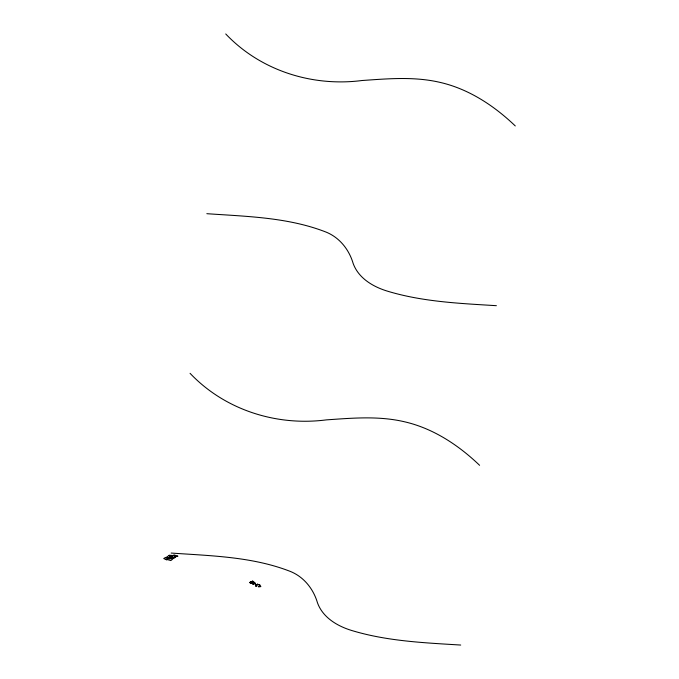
<?xml version="1.0" encoding="UTF-8"?>
<svg xmlns="http://www.w3.org/2000/svg" width="679" height="679" viewBox="0 0 679 679"><rect width="100%" height="100%" fill="white"/><g stroke="black" fill="none" stroke-linecap="round" stroke-linejoin="round"><path stroke-width="1.02" d="M252.911 581.266L252.944 581.767M259.386 584.831C258.928 585.052 259.386 583.948 259.93 585.154M253.887 582.141L253.326 581.75L254.082 582.226M252.987 582.871C251.765 584.857 255.312 584.059 253.259 582.921C255.363 584.636 251.544 584.738 252.911 582.981L252.724 583.66M250.958 582.073C248.887 582.862 251.654 582.574 250.458 582.353M252.741 581.19L251.4 581.665L252.274 581.326M252.639 581.36L252.698 581.122M251.23 582.828C249.185 583.278 251.595 583.889 251.391 582.446M256.628 585.137L255.576 585.357L256.645 585.043M252.911 582.947C251.816 583.855 255.329 584.212 253.259 582.888L253.844 583.762L253.259 582.888M169.241 558.63L170.361 558.749L169.232 558.698M252.749 583.55L253.657 583.482M165.837 559.114L166.958 559.233M166.941 559.318L165.837 559.207M172.398 557.943L171.32 557.773L172.449 557.841M250.695 582.675L250.203 583.176L251.289 582.735M251.349 582.395L250.907 583.117M257.706 584.05L257.052 584.356M257.901 584.347L257.078 584.653L258.164 584.534M259.913 585.196L258.843 584.831L259.429 584.865M254.286 583.371C256.008 584.865 253.87 582.811 254.837 583.108M251.009 581.861L249.897 582.446L251.128 581.759M252.002 581.513L251.824 581.665M255.958 585.12C257.723 584.322 254.302 585.332 256.127 585.103M206.84 213.69C246.29 216.457 287.073 217.263 324.477 231.48C338.821 236.632 348.93 249.057 353.148 263.427C358.393 277.966 372.576 286.487 386.64 290.909C422.117 301.816 459.59 303.411 496.383 305.686M171.167 553.054C210.617 555.812 251.408 556.627 288.813 570.844C303.157 575.996 313.265 588.421 317.475 602.791C322.72 617.33 336.903 625.843 350.967 630.265C386.444 641.18 423.917 642.775 460.71 645.05M258.156 584.483L257.044 584.432M254.243 582.607L255.304 583.685L254.404 583.584L254.099 582.701M515.276 125.946C493.989 105.568 468.366 88.669 439.279 82.21C413.918 76.421 387.726 78.73 362.051 80.512C312.281 86.954 260.592 70.692 225.734 33.95M479.603 465.31C458.325 444.932 432.693 428.025 403.615 421.574C378.254 415.786 352.062 418.094 326.387 419.877C276.608 426.319 224.927 410.057 190.061 373.314M253.225 582.955L253.793 583.617M251.442 581.945L252.563 581.776L251.468 581.92M255.771 585.79L256.84 585.459L255.779 585.765M255.856 586.036L256.934 585.722L255.864 586.011M258.292 586.571C259.87 588.133 259.573 585.298 258.292 586.571M259.802 586.223C261.279 587.776 261.025 585.332 259.802 586.223M173.213 555.549L172.805 556.619L169.173 555.201L173.213 555.549M169.555 556.729L170.675 556.907L169.555 556.729M171.006 555.651L172.118 555.838L171.032 555.626M174.528 555.583L175.64 555.761L174.545 555.566M168.765 558.087L167.713 559.674L170.819 560.574L172.746 559.046L168.765 558.087M168.002 558.24L166.83 559.963L163.724 558.537L165.608 557.4L168.002 558.24M175.36 557.323L173.518 558.554L169.572 557.68L175.36 557.323M168.995 555.566L166.627 557.077L168.358 557.595L172.39 556.873L168.995 555.566M251.018 581.928L249.999 582.472L251.018 581.928M251.052 581.996L250.076 582.472L251.052 581.996M251.086 582.047L250.245 582.446L251.086 582.047M251.213 581.852L250.585 582.03L251.213 581.852M177.779 556.118L174.987 557.026L173.832 554.862L177.779 556.118M255.041 583.185L254.184 582.718L255.041 583.185"/></g></svg>
